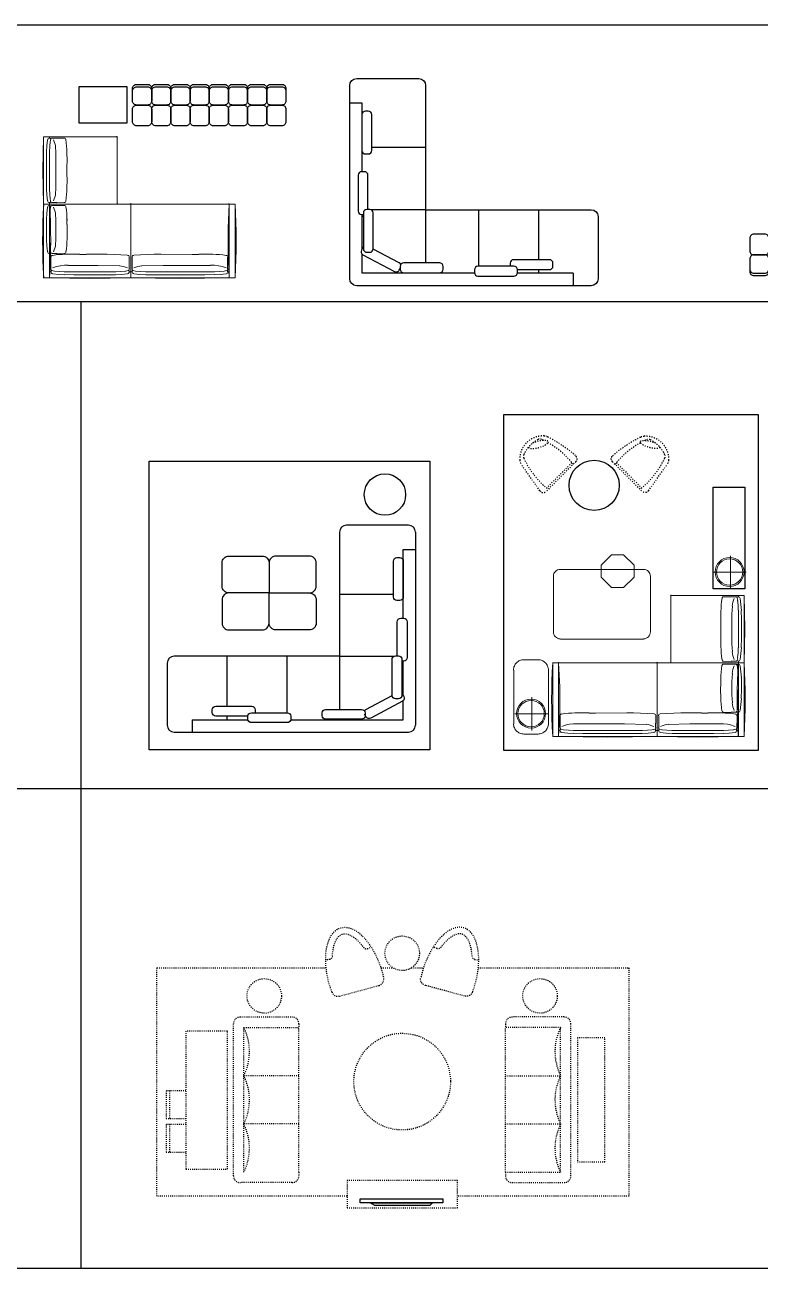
# Model space of a CAD drawing. Extents: x 185064 to 343242, y -369192 to -264966.
# Drawn here: x 289442 to 300099, y -295675 to -277663 of the extents above; entities that cross this region are included whole.
import ezdxf

# ---------------------------------------------------------------- set-up
doc = ezdxf.new("R2010")
doc.units = 0
doc.linetypes.add('ACAD_ISO03W100', pattern=[30, 12, -18])
doc.layers.add('0-墙体', color=255, linetype='Continuous', lineweight=30)
for name, color, linetype in [('A——墙体', 7, 'Continuous'), ('J--家具', 255, 'Continuous'), ('打印框', 4, 'Continuous')]:
    doc.layers.add(name, color=color, linetype=linetype)

# ---------------------------------------------------------------- blocks, each defined once
blk = doc.blocks.new('WERAWERAW')
at = {"color": 3}
for points in [[(-289668, 60013), (-289668, 59833, -0.414214), (-289728, 59773), (-289886, 59773, -0.414214), (-289946, 59833), (-289946, 60013, -0.414214), (-289886, 60073), (-289728, 60073, -0.414214)], [(-289390, 60013), (-289390, 59833, -0.414214), (-289450, 59773), (-289608, 59773, -0.414214), (-289668, 59833), (-289668, 60013, -0.414214), (-289608, 60073), (-289450, 60073, -0.414214)], [(-289112, 60013), (-289112, 59833, -0.414214), (-289172, 59773), (-289330, 59773, -0.414214), (-289390, 59833), (-289390, 60013, -0.414214), (-289330, 60073), (-289172, 60073, -0.414214)], [(-288834, 60013), (-288834, 59833, -0.414214), (-288894, 59773), (-289052, 59773, -0.414214), (-289112, 59833), (-289112, 60013, -0.414214), (-289052, 60073), (-288894, 60073, -0.414214)], [(-288556, 60013), (-288556, 59833, -0.414214), (-288616, 59773), (-288774, 59773, -0.414214), (-288834, 59833), (-288834, 60013, -0.414214), (-288774, 60073), (-288616, 60073, -0.414214)], [(-288278, 60013), (-288278, 59833, -0.414214), (-288338, 59773), (-288496, 59773, -0.414214), (-288556, 59833), (-288556, 60013, -0.414214), (-288496, 60073), (-288338, 60073, -0.414214)], [(-288000, 60013), (-288000, 59833, -0.414214), (-288060, 59773), (-288218, 59773, -0.414214), (-288278, 59833), (-288278, 60013, -0.414214), (-288218, 60073), (-288060, 60073, -0.414214)], [(-287722, 60013), (-287722, 59833, -0.414214), (-287782, 59773), (-287940, 59773, -0.414214), (-288000, 59833), (-288000, 60013, -0.414214), (-287940, 60073), (-287782, 60073, -0.414214)], [(-289668, 59713), (-289668, 59533, -0.414214), (-289728, 59473), (-289886, 59473, -0.414214), (-289946, 59533), (-289946, 59713, -0.414214), (-289886, 59773), (-289728, 59773, -0.414214)], [(-289390, 59713), (-289390, 59533, -0.414214), (-289450, 59473), (-289608, 59473, -0.414214), (-289668, 59533), (-289668, 59713, -0.414214), (-289608, 59773), (-289450, 59773, -0.414214)], [(-289112, 59713), (-289112, 59533, -0.414214), (-289172, 59473), (-289330, 59473, -0.414214), (-289390, 59533), (-289390, 59713, -0.414214), (-289330, 59773), (-289172, 59773, -0.414214)], [(-288834, 59713), (-288834, 59533, -0.414214), (-288894, 59473), (-289052, 59473, -0.414214), (-289112, 59533), (-289112, 59713, -0.414214), (-289052, 59773), (-288894, 59773, -0.414214)], [(-288556, 59713), (-288556, 59533, -0.414214), (-288616, 59473), (-288774, 59473, -0.414214), (-288834, 59533), (-288834, 59713, -0.414214), (-288774, 59773), (-288616, 59773, -0.414214)], [(-288278, 59713), (-288278, 59533, -0.414214), (-288338, 59473), (-288496, 59473, -0.414214), (-288556, 59533), (-288556, 59713, -0.414214), (-288496, 59773), (-288338, 59773, -0.414214)], [(-288000, 59713), (-288000, 59533, -0.414214), (-288060, 59473), (-288218, 59473, -0.414214), (-288278, 59533), (-288278, 59713, -0.414214), (-288218, 59773), (-288060, 59773, -0.414214)], [(-287722, 59713), (-287722, 59533, -0.414214), (-287782, 59473), (-287940, 59473, -0.414214), (-288000, 59533), (-288000, 59713, -0.414214), (-287940, 59773), (-287782, 59773, -0.414214)]]:
    blk.add_lwpolyline(points, format="xyb", close=True, dxfattribs=at)
for points in [[(-289946, 59972), (-289946, 59977, -0.414214), (-289886, 60037), (-289728, 60037, -0.414214), (-289668, 59977), (-289668, 59972)], [(-289668, 59972), (-289668, 59977, -0.414214), (-289608, 60037), (-289450, 60037, -0.414214), (-289390, 59977), (-289390, 59972)], [(-289390, 59972), (-289390, 59977, -0.414214), (-289330, 60037), (-289172, 60037, -0.414214), (-289112, 59977), (-289112, 59972)], [(-289112, 59972), (-289112, 59977, -0.414214), (-289052, 60037), (-288894, 60037, -0.414214), (-288834, 59977), (-288834, 59972)], [(-288834, 59972), (-288834, 59977, -0.414214), (-288774, 60037), (-288616, 60037, -0.414214), (-288556, 59977), (-288556, 59972)], [(-288556, 59972), (-288556, 59977, -0.414214), (-288496, 60037), (-288338, 60037, -0.414214), (-288278, 59977), (-288278, 59972)], [(-288278, 59972), (-288278, 59977, -0.414214), (-288218, 60037), (-288060, 60037, -0.414214), (-288000, 59977), (-288000, 59972)], [(-288000, 59972), (-288000, 59977, -0.414214), (-287940, 60037), (-287782, 60037, -0.414214), (-287722, 59977), (-287722, 59972)]]:
    blk.add_lwpolyline(points, format="xyb", dxfattribs=at)
blk = doc.blocks.new('WAEAWE')
at = {"color": 3, "lineweight": 0}
for points in [[(246763, -297770), (246759, -297770), (246755, -297773), (246753, -297776), (246752, -297781)], [(246755, -297782), (246755, -298259), (246755, -298739)], [(247737, -297795), (247737, -297773), (246765, -297773)], [(247501, -297813), (247495, -297862), (247490, -297910), (247487, -297959), (247485, -298008)], [(247522, -297792), (247513, -297794), (247506, -297799), (247500, -297806), (247497, -297815)], [(247522, -297792), (247633, -297792)], [(247630, -297791), (247695, -297792)], [(247678, -297817), (247667, -297844), (247658, -297871), (247651, -297900), (247647, -297929)], [(247715, -297797), (247707, -297793), (247698, -297792)], [(247735, -297795), (247723, -297795), (247712, -297798)], [(247735, -297795), (247723, -297795), (247712, -297798)], [(247721, -297807), (247719, -297802), (247715, -297797)], [(247718, -297807), (247728, -297845)], [(247734, -297987), (247731, -297915), (247725, -297843)], [(247762, -297816), (247760, -297807), (247754, -297799), (247746, -297794), (247736, -297792)], [(247762, -297816), (247760, -297807), (247754, -297799), (247746, -297794), (247736, -297792)], [(247822, -298259), (247822, -297773), (247737, -297773), (247737, -297795)], [(247780, -297991), (247774, -297904), (247763, -297817)], [(247780, -297991), (247774, -297904), (247763, -297817)], [(247483, -298009), (247481, -298111), (247484, -298213)], [(247642, -298477), (247642, -298259), (247642, -298044)], [(247650, -297929), (247645, -297986), (247643, -298043)], [(247737, -297987), (247737, -298259), (247737, -298534)], [(247781, -298259), (247781, -298124), (247778, -297990)], [(247781, -298259), (247781, -298124), (247778, -297990)], [(247485, -298306), (247485, -298259), (247485, -298215)], [(247737, -298726), (247737, -298748), (247822, -298748), (247822, -298259)], [(247778, -298528), (247781, -298394), (247781, -298259)], [(247778, -298528), (247781, -298394), (247781, -298259)], [(247484, -298305), (247481, -298407), (247483, -298509)], [(247485, -298510), (247487, -298559), (247490, -298608), (247495, -298656), (247501, -298705)], [(247643, -298475), (247645, -298532), (247650, -298589)], [(247647, -298590), (247651, -298618), (247658, -298647), (247667, -298674), (247678, -298701)], [(247725, -298675), (247731, -298603), (247734, -298531)], [(247763, -298701), (247774, -298614), (247780, -298527)], [(247763, -298701), (247774, -298614), (247780, -298527)], [(245046, -298747), (245039, -298880), (245035, -299014), (245032, -299147), (245031, -299281), (245032, -299414), (245035, -299548), (245039, -299681), (245046, -299815)], [(245047, -299816), (245132, -299816), (245148, -299459), (245148, -299102), (245132, -298748)], [(245047, -298748), (245132, -298748)], [(245140, -298745), (245136, -298746), (245132, -298749), (245130, -298752), (245129, -298756)], [(245154, -299731), (245132, -299731), (245132, -298758)], [(245141, -298748), (245621, -298748), (246550, -298748)], [(246559, -298758), (246559, -299731), (246537, -299731)], [(246559, -298756), (246558, -298752), (246556, -298749), (246553, -298746), (246548, -298745)], [(246570, -298745), (246566, -298746), (246563, -298749), (246560, -298752), (246559, -298756)], [(246559, -298758), (246559, -299731), (246585, -299731)], [(247728, -298748), (247251, -298748), (246572, -298748)], [(246752, -298737), (246753, -298742), (246755, -298745), (246759, -298748), (246763, -298748)], [(246765, -298748), (247737, -298748), (247737, -298726)], [(247498, -298789), (247491, -298837), (247487, -298886), (247483, -298935), (247482, -298984)], [(247497, -298703), (247500, -298712), (247506, -298719), (247513, -298724), (247522, -298726)], [(247522, -298768), (247513, -298770), (247506, -298775), (247500, -298782), (247497, -298790)], [(247633, -298730), (247522, -298726)], [(247522, -298767), (247632, -298767)], [(247695, -298726), (247630, -298727)], [(247630, -298767), (247695, -298767)], [(247678, -298793), (247667, -298820), (247658, -298847), (247651, -298876), (247647, -298904)], [(247712, -298773), (247704, -298768), (247695, -298768)], [(247698, -298726), (247707, -298725), (247715, -298721)], [(247712, -298720), (247723, -298723), (247735, -298723)], [(247712, -298720), (247723, -298723), (247735, -298723)], [(247735, -298771), (247723, -298771), (247712, -298774)], [(247735, -298771), (247723, -298771), (247712, -298774)], [(247718, -298783), (247716, -298778), (247712, -298773)], [(247715, -298721), (247719, -298716), (247721, -298711)], [(247715, -299731), (247737, -299731), (247737, -298758)], [(247728, -298676), (247718, -298714)], [(247735, -298747), (247728, -298880), (247722, -299014), (247719, -299147), (247718, -299281), (247719, -299414), (247722, -299547), (247728, -299681), (247735, -299814)], [(247718, -298783), (247725, -298821)], [(247737, -298756), (247736, -298752), (247734, -298749), (247730, -298746), (247726, -298745)], [(247736, -298726), (247746, -298724), (247754, -298719), (247760, -298711), (247762, -298702)], [(247736, -298726), (247746, -298724), (247754, -298719), (247760, -298711), (247762, -298702)], [(247762, -298792), (247760, -298782), (247754, -298775), (247746, -298769), (247736, -298767)], [(247762, -298792), (247760, -298782), (247754, -298775), (247746, -298769), (247736, -298767)], [(247822, -298748), (247737, -298748)], [(247780, -298966), (247774, -298880), (247763, -298793)], [(247780, -298966), (247774, -298880), (247763, -298793)], [(247820, -299815), (247827, -299681), (247831, -299548), (247834, -299414), (247835, -299281), (247834, -299147), (247831, -299014), (247827, -298880), (247820, -298747)], [(247482, -298986), (247485, -298969), (247483, -298953)], [(247485, -299045), (247485, -299001), (247485, -298954)], [(247650, -298905), (247645, -298962), (247643, -299019)], [(247734, -298962), (247731, -298890), (247725, -298819)], [(247737, -298998), (247736, -298961)], [(247781, -298997), (247781, -298981), (247778, -298965)], [(247781, -298997), (247781, -298981), (247778, -298965)], [(247481, -299044), (247478, -299146), (247480, -299248)], [(247642, -299216), (247642, -299001), (247642, -299020)], [(247734, -299273), (247737, -299001)], [(247778, -299267), (247781, -299133), (247781, -298998)], [(247778, -299267), (247781, -299133), (247781, -298998)], [(247482, -299249), (247483, -299298), (247487, -299347), (247491, -299395), (247498, -299444)], [(247643, -299214), (247645, -299271), (247650, -299328)], [(247647, -299328), (247651, -299357), (247658, -299386), (247667, -299413), (247678, -299440)], [(247725, -299414), (247731, -299342), (247734, -299270)], [(247763, -299439), (247774, -299353), (247780, -299266)], [(247763, -299439), (247774, -299353), (247780, -299266)], [(245174, -299491), (245165, -299494), (245158, -299499), (245153, -299506), (245151, -299515)], [(245154, -299626), (245154, -299516)], [(245370, -299475), (245321, -299477), (245273, -299480), (245224, -299485), (245175, -299491)], [(245572, -299474), (245470, -299472), (245368, -299474)], [(246124, -299475), (245666, -299478), (245621, -299478), (245574, -299478)], [(246515, -299488), (246416, -299482), (246317, -299477), (246218, -299474), (246119, -299472)], [(246540, -299515), (246538, -299506), (246533, -299499), (246526, -299494), (246517, -299491)], [(246540, -299516), (246540, -299626)], [(246601, -299491), (246593, -299494), (246586, -299499), (246581, -299506), (246578, -299515)], [(246581, -299626), (246581, -299516)], [(246999, -299472), (246900, -299474), (246801, -299477), (246702, -299482), (246603, -299488)], [(247202, -299474), (247099, -299472), (246997, -299474)], [(247204, -299478), (247251, -299478), (247295, -299478)], [(247498, -299474), (247396, -299472), (247294, -299474)], [(247497, -299442), (247500, -299451), (247506, -299458), (247513, -299463), (247522, -299465)], [(247694, -299491), (247645, -299485), (247596, -299480), (247548, -299477), (247499, -299475)], [(247633, -299468), (247522, -299468)], [(247695, -299465), (247630, -299466)], [(247715, -299515), (247713, -299506), (247708, -299499), (247701, -299494), (247692, -299491)], [(247695, -299465), (247704, -299464), (247712, -299460)], [(247712, -299460), (247716, -299455), (247718, -299450)], [(247712, -299459), (247723, -299462), (247735, -299462)], [(247712, -299459), (247723, -299462), (247735, -299462)], [(247725, -299415), (247718, -299453)], [(247718, -299516), (247718, -299626)], [(247736, -299465), (247746, -299463), (247754, -299458), (247760, -299450), (247762, -299441)], [(247736, -299465), (247746, -299463), (247754, -299458), (247760, -299450), (247762, -299441)], [(245151, -299688), (245152, -299697), (245157, -299705)], [(245154, -299689), (245154, -299624)], [(245157, -299706), (245155, -299717), (245154, -299728)], [(245157, -299706), (245155, -299717), (245154, -299728)], [(245157, -299705), (245161, -299709), (245167, -299711)], [(245167, -299712), (245205, -299718)], [(245288, -299641), (245259, -299645), (245231, -299651), (245203, -299660), (245176, -299671)], [(245402, -299633), (245345, -299635), (245289, -299640)], [(246401, -299642), (246089, -299636), (245621, -299636), (245404, -299636)], [(246512, -299671), (246485, -299660), (246457, -299651), (246429, -299645), (246400, -299641)], [(246490, -299718), (246525, -299712)], [(246525, -299711), (246530, -299709), (246535, -299705)], [(246537, -299728), (246537, -299717), (246534, -299706)], [(246537, -299728), (246537, -299717), (246534, -299706)], [(246535, -299705), (246539, -299697), (246540, -299688)], [(246537, -299624), (246537, -299689)], [(246578, -299688), (246579, -299697), (246584, -299705)], [(246581, -299689), (246581, -299624)], [(246585, -299706), (246582, -299717), (246581, -299728)], [(246585, -299706), (246582, -299717), (246581, -299728)], [(246584, -299705), (246589, -299709), (246594, -299711)], [(246632, -299718), (246597, -299712)], [(246718, -299641), (246690, -299645), (246661, -299651), (246634, -299660), (246607, -299671)], [(246720, -299642), (247033, -299636), (247251, -299636), (247466, -299636)], [(247577, -299640), (247520, -299635), (247463, -299633)], [(247690, -299671), (247663, -299660), (247635, -299651), (247607, -299645), (247578, -299641)], [(247702, -299712), (247665, -299718)], [(247699, -299711), (247705, -299709), (247709, -299705)], [(247709, -299705), (247714, -299697), (247715, -299688)], [(247712, -299728), (247711, -299717), (247709, -299706)], [(247712, -299728), (247711, -299717), (247709, -299706)], [(247715, -299624), (247715, -299689)], [(245621, -299816), (245132, -299816), (245132, -299731), (245154, -299731)], [(245151, -299729), (245153, -299739), (245158, -299747), (245166, -299753), (245175, -299756)], [(245151, -299729), (245153, -299739), (245158, -299747), (245166, -299753), (245175, -299756)], [(245177, -299756), (245263, -299767), (245350, -299773)], [(245177, -299756), (245263, -299767), (245350, -299773)], [(245202, -299718), (245274, -299725), (245346, -299727)], [(245347, -299727), (245621, -299731), (246345, -299727)], [(245349, -299768), (245484, -299771), (245618, -299772)], [(245349, -299768), (245484, -299771), (245618, -299772)], [(246537, -299731), (246559, -299731), (246559, -299816), (245621, -299816)], [(245621, -299775), (246341, -299772)], [(245621, -299775), (246341, -299772)], [(245647, -299816), (247475, -299816)], [(246341, -299773), (246428, -299767), (246514, -299756)], [(246341, -299773), (246428, -299767), (246514, -299756)], [(246345, -299727), (246417, -299725), (246489, -299718)], [(246513, -299756), (246522, -299753), (246530, -299747), (246535, -299739), (246537, -299729)], [(246513, -299756), (246522, -299753), (246530, -299747), (246535, -299739), (246537, -299729)], [(246585, -299731), (246559, -299731), (246559, -299816), (247251, -299816)], [(246581, -299729), (246583, -299739), (246589, -299747), (246596, -299753), (246606, -299756)], [(246581, -299729), (246583, -299739), (246589, -299747), (246596, -299753), (246606, -299756)], [(246604, -299756), (246690, -299767), (246777, -299773)], [(246604, -299756), (246690, -299767), (246777, -299773)], [(246630, -299718), (246701, -299725), (246773, -299727)], [(247522, -299727), (247251, -299731), (246774, -299727)], [(246780, -299772), (247251, -299775)], [(246780, -299772), (247251, -299775)], [(247248, -299772), (247382, -299771), (247517, -299768)], [(247248, -299772), (247382, -299771), (247517, -299768)], [(247251, -299816), (247737, -299816), (247737, -299731), (247715, -299731)], [(247516, -299773), (247603, -299767), (247689, -299756)], [(247516, -299773), (247603, -299767), (247689, -299756)], [(247520, -299727), (247592, -299725), (247663, -299718)], [(247691, -299756), (247700, -299753), (247708, -299747), (247713, -299739), (247715, -299729)], [(247691, -299756), (247700, -299753), (247708, -299747), (247713, -299739), (247715, -299729)], [(247737, -299816), (247822, -299816)]]:
    blk.add_lwpolyline(points, dxfattribs=at)
for points in [[(247822, -297773), (247822, -298748), (247832, -298259)], [(245047, -299816), (245132, -299816), (245132, -298748), (245047, -298748)], [(247822, -299816), (247737, -299816), (247737, -298748), (247822, -298748)], [(246559, -299816), (245132, -299816), (245846, -299825)], [(247737, -299816), (246559, -299816), (247150, -299825)]]:
    blk.add_lwpolyline(points, close=True, dxfattribs=at)
blk = doc.blocks.new('WERAWE')
at = {"layer": '打印框', "color": 3}
for p, q in [((252689, -296800), (251789, -296800)), ((251689, -296900), (251689, -298700)), ((252789, -299700), (252789, -296900)), ((252609, -298149), (252609, -297155)), ((252609, -297155), (252789, -297155)), ((251689, -297800), (252470, -297800)), ((249189, -298800), (249189, -299700)), ((251689, -298700), (249289, -298700)), ((250056, -298700), (250056, -299424)), ((250922, -298700), (250922, -299519)), ((251689, -298700), (251689, -299470)), ((251689, -298700), (252478, -298700)), ((252592, -298800), (252609, -298800)), ((252609, -299264), (252609, -298770)), ((252609, -299620), (252609, -299344)), ((249551, -299620), (250361, -299620)), ((249551, -299620), (249551, -299800)), ((250056, -299567), (250056, -299620)), ((250981, -299620), (252609, -299620)), ((251789, -299612), (251789, -299620)), ((249289, -299800), (252689, -299800))]:
    blk.add_line(p, q, dxfattribs=at)
for points in [[(252612, -297321), (252612, -297842, -0.414214), (252562, -297892), (252520, -297892, -0.414214), (252470, -297842), (252470, -297321, -0.414214), (252520, -297271), (252562, -297271, -0.414214)], [(252592, -298745), (252592, -299266, -0.414214), (252542, -299316), (252499, -299316, -0.414214), (252449, -299266), (252449, -298745, -0.414214), (252499, -298695), (252542, -298695, -0.414214)], [(250410, -299519), (250931, -299519, -0.414214), (250981, -299569), (250981, -299611, -0.414214), (250931, -299661), (250410, -299661, -0.414214), (250360, -299611), (250360, -299569, -0.414214)], [(251486, -299470), (252007, -299470, -0.414214), (252057, -299520), (252057, -299562, -0.414214), (252007, -299612), (251486, -299612, -0.414214), (251436, -299562), (251436, -299520, -0.414214)]]:
    blk.add_lwpolyline(points, format="xyb", close=True, dxfattribs=at)
for points in [[(252525, -298695), (252525, -298199, -0.414214), (252575, -298149), (252618, -298149, -0.414214), (252668, -298199), (252668, -298720, -0.414214), (252618, -298770), (252592, -298770)], [(252050, -299494, -0.166132), (252072, -299470), (252449, -299269)], [(252592, -299236, -0.062371), (252599, -299246), (252619, -299284, -0.414214), (252599, -299351), (252139, -299596, -0.414214), (252071, -299575), (252051, -299538)], [(250360, -299567), (249894, -299567, -0.414214), (249844, -299517), (249844, -299474, -0.414214), (249894, -299424), (250415, -299424, -0.414214), (250465, -299474), (250465, -299517, -0.007933), (250465, -299519)]]:
    blk.add_lwpolyline(points, format="xyb", dxfattribs=at)
for centre, start, end in [((251789, -296900), 90, 180), ((252689, -296900), 0, 90), ((249289, -298800), 90, 180), ((249289, -299700), 180, 270), ((252689, -299700), 270, 0)]:
    blk.add_arc(centre, 100, start, end, dxfattribs=at)
blk = doc.blocks.new('werrrrr')
at = {"color": 3, "ltscale": 2}
for p, q in [((326330, -284911), (325430, -284911)), ((325330, -285011), (325330, -286811)), ((326430, -285011), (326430, -287811)), ((326250, -286260), (326250, -285266)), ((326250, -285266), (326430, -285266)), ((322830, -286911), (322830, -287811)), ((325330, -286811), (322930, -286811)), ((326250, -287375), (326250, -286881)), ((326250, -287731), (326250, -287455)), ((323192, -287731), (324002, -287731)), ((323192, -287731), (323192, -287911)), ((324621, -287731), (326250, -287731)), ((322930, -287911), (326330, -287911))]:
    blk.add_line(p, q, dxfattribs=at)
at = {"color": 1, "ltscale": 2}
for p, q in [((325330, -285911), (326110, -285911)), ((323696, -286811), (323696, -287535)), ((324563, -286811), (324563, -287630)), ((325330, -286811), (325330, -287581)), ((326233, -286911), (326250, -286911)), ((323696, -287678), (323696, -287731)), ((325430, -287723), (325430, -287731))]:
    blk.add_line(p, q, dxfattribs=at)
at = {"color": 1}
blk.add_line((325330, -286811), (326118, -286811), dxfattribs=at)
for points in [[(326253, -285432), (326253, -285953, -0.414214), (326203, -286003), (326160, -286003, -0.414214), (326110, -285953), (326110, -285432, -0.414214), (326160, -285382), (326203, -285382, -0.414214)], [(326233, -286856), (326233, -287377, -0.414214), (326183, -287427), (326140, -287427, -0.414214), (326090, -287377), (326090, -286856, -0.414214), (326140, -286806), (326183, -286806, -0.414214)], [(324051, -287630), (324572, -287630, -0.414214), (324622, -287680), (324622, -287722, -0.414214), (324572, -287772), (324051, -287772, -0.414214), (324001, -287722), (324001, -287680, -0.414214)], [(325126, -287581), (325648, -287581, -0.414214), (325698, -287631), (325698, -287673, -0.414214), (325648, -287723), (325126, -287723, -0.414214), (325076, -287673), (325076, -287631, -0.414214)]]:
    blk.add_lwpolyline(points, format="xyb", close=True, dxfattribs=at)
for points in [[(326166, -286806), (326166, -286310, -0.414214), (326216, -286260), (326259, -286260, -0.414214), (326309, -286310), (326309, -286831, -0.414214), (326259, -286881), (326233, -286881)], [(325690, -287605, -0.166132), (325712, -287581), (326090, -287380)], [(326233, -287347, -0.062371), (326240, -287357), (326260, -287395, -0.414214), (326240, -287462), (325780, -287707, -0.414214), (325712, -287686), (325692, -287649)], [(324001, -287678), (323535, -287678, -0.414214), (323485, -287628), (323485, -287585, -0.414214), (323535, -287535), (324056, -287535, -0.414214), (324106, -287585), (324106, -287628, -0.007933), (324106, -287630)]]:
    blk.add_lwpolyline(points, format="xyb", dxfattribs=at)
at = {"color": 3, "ltscale": 2}
for centre, start, end in [((325430, -285011), 90, 180), ((326330, -285011), 0, 90), ((322930, -286911), 90, 180), ((322930, -287811), 180, 270), ((326330, -287811), 270, 0)]:
    blk.add_arc(centre, 100, start, end, dxfattribs=at)
blk = doc.blocks.new('ertgser')
at = {"color": 1, "ltscale": 2}
for points in [[(324308, -285894), (323726, -285894, -0.414214), (323626, -285794), (323626, -285459, -0.414214), (323726, -285359), (324208, -285359, -0.414214), (324308, -285459)], [(324308, -285894), (324890, -285894, 0.414214), (324990, -285794), (324990, -285459, 0.414214), (324890, -285359), (324408, -285359, 0.414214), (324308, -285459)], [(324308, -285894), (323726, -285894, 0.414214), (323626, -285994), (323626, -286329, 0.414214), (323726, -286429), (324208, -286429, 0.414214), (324308, -286329)], [(324308, -285894), (324890, -285894, -0.414214), (324990, -285994), (324990, -286329, -0.414214), (324890, -286429), (324408, -286429, -0.414214), (324308, -286329)]]:
    blk.add_lwpolyline(points, format="xyb", close=True, dxfattribs=at)
blk.add_circle((325987, -284469), 300, dxfattribs=at)
at = {"layer": '打印框', "color": 8}
blk.add_lwpolyline([(322568, -283983), (326637, -283983), (326637, -288168), (322568, -288168)], close=True, dxfattribs=at)
at = {"layer": '打印框'}
blk.add_blockref('werrrrr', (0, 0), dxfattribs=at)
blk = doc.blocks.new('w3231234')
at = {"color": 3, "lineweight": 0}
for points in [[(296764, -285926), (296760, -285927), (296757, -285929), (296754, -285933), (296753, -285937)], [(296757, -285939), (296757, -286416), (296757, -286896)], [(297739, -285951), (297739, -285929), (296766, -285929)], [(297502, -285970), (297496, -286018), (297491, -286067), (297488, -286116), (297486, -286164)], [(297523, -285948), (297515, -285951), (297507, -285955), (297502, -285963), (297499, -285971)], [(297524, -285948), (297634, -285948)], [(297632, -285948), (297697, -285948)], [(297679, -285973), (297668, -286000), (297659, -286028), (297653, -286056), (297649, -286085)], [(297717, -285954), (297709, -285949), (297699, -285948)], [(297736, -285951), (297725, -285952), (297714, -285954)], [(297736, -285951), (297725, -285952), (297714, -285954)], [(297722, -285964), (297720, -285959), (297717, -285954)], [(297720, -285964), (297729, -286002)], [(297735, -286143), (297733, -286071), (297726, -286000)], [(297764, -285973), (297761, -285963), (297755, -285955), (297747, -285950), (297737, -285948)], [(297764, -285973), (297761, -285963), (297755, -285955), (297747, -285950), (297737, -285948)], [(297824, -286416), (297824, -285929), (297739, -285929), (297739, -285951)], [(297782, -286147), (297775, -286060), (297764, -285974)], [(297782, -286147), (297775, -286060), (297764, -285974)], [(297485, -286165), (297483, -286267), (297485, -286370)], [(297651, -286086), (297646, -286143), (297644, -286200)], [(297644, -286633), (297644, -286416), (297644, -286201)], [(297739, -286144), (297739, -286416), (297739, -286690)], [(297783, -286415), (297782, -286281), (297780, -286147)], [(297783, -286415), (297782, -286281), (297780, -286147)], [(297486, -286463), (297486, -286416), (297486, -286371)], [(297485, -286462), (297483, -286564), (297485, -286666)], [(297739, -286883), (297739, -286905), (297824, -286905), (297824, -286416)], [(297780, -286685), (297782, -286550), (297783, -286416)], [(297780, -286685), (297782, -286550), (297783, -286416)], [(297486, -286667), (297488, -286716), (297491, -286764), (297496, -286813), (297502, -286862)], [(297644, -286631), (297646, -286688), (297651, -286745)], [(297649, -286746), (297653, -286775), (297659, -286803), (297668, -286831), (297679, -286858)], [(297726, -286831), (297733, -286760), (297735, -286688)], [(297764, -286857), (297775, -286771), (297782, -286684)], [(297764, -286857), (297775, -286771), (297782, -286684)], [(295047, -286903), (295041, -287037), (295036, -287170), (295033, -287304), (295032, -287437), (295033, -287571), (295036, -287704), (295041, -287838), (295047, -287971)], [(295048, -287972), (295133, -287972), (295149, -287616), (295149, -287259), (295133, -286905)], [(295048, -286905), (295133, -286905)], [(295141, -286902), (295137, -286903), (295134, -286905), (295131, -286909), (295130, -286913)], [(295156, -287887), (295133, -287887), (295133, -286915)], [(295143, -286905), (295623, -286905), (296551, -286905)], [(296561, -286915), (296561, -287887), (296539, -287887)], [(296561, -286913), (296560, -286909), (296558, -286905), (296554, -286903), (296550, -286902)], [(296572, -286902), (296568, -286903), (296564, -286905), (296562, -286909), (296561, -286913)], [(296561, -286915), (296561, -287887), (296586, -287887)], [(297729, -286905), (297252, -286905), (296573, -286905)], [(296753, -286894), (296754, -286898), (296757, -286902), (296760, -286904), (296764, -286905)], [(296766, -286905), (297739, -286905), (297739, -286883)], [(297499, -286860), (297502, -286869), (297507, -286876), (297515, -286881), (297523, -286883)], [(297523, -286924), (297515, -286926), (297507, -286931), (297502, -286938), (297499, -286947)], [(297634, -286886), (297524, -286883)], [(297524, -286924), (297633, -286924)], [(297696, -286883), (297632, -286883)], [(297632, -286924), (297697, -286924)], [(297713, -286930), (297705, -286925), (297696, -286924)], [(297699, -286883), (297709, -286882), (297717, -286877)], [(297714, -286877), (297725, -286879), (297736, -286880)], [(297714, -286877), (297725, -286879), (297736, -286880)], [(297736, -286927), (297725, -286928), (297714, -286930)], [(297736, -286927), (297725, -286928), (297714, -286930)], [(297717, -286877), (297720, -286873), (297722, -286867)], [(297717, -287887), (297739, -287887), (297739, -286915)], [(297729, -286832), (297720, -286870)], [(297736, -286904), (297729, -287037), (297724, -287170), (297721, -287304), (297720, -287437), (297721, -287571), (297724, -287704), (297729, -287837), (297736, -287971)], [(297739, -286913), (297738, -286909), (297735, -286905), (297732, -286903), (297728, -286902)], [(297737, -286883), (297747, -286881), (297755, -286876), (297761, -286868), (297764, -286858)], [(297737, -286883), (297747, -286881), (297755, -286876), (297761, -286868), (297764, -286858)], [(297764, -286949), (297761, -286939), (297755, -286931), (297747, -286926), (297737, -286924)], [(297764, -286949), (297761, -286939), (297755, -286931), (297747, -286926), (297737, -286924)], [(297824, -286905), (297739, -286905)], [(297822, -287971), (297828, -287838), (297833, -287704), (297836, -287571), (297837, -287437), (297836, -287304), (297833, -287170), (297828, -287037), (297822, -286903)], [(297499, -286945), (297493, -286994), (297488, -287043), (297485, -287091), (297483, -287140)], [(297483, -287142), (297486, -287126), (297484, -287109)], [(297651, -287062), (297646, -287119), (297644, -287176)], [(297679, -286949), (297668, -286976), (297659, -287004), (297653, -287032), (297649, -287061)], [(297719, -286940), (297717, -286934), (297713, -286930)], [(297720, -286940), (297726, -286978)], [(297735, -287119), (297733, -287047), (297726, -286975)], [(297782, -287123), (297775, -287036), (297764, -286950)], [(297782, -287123), (297775, -287036), (297764, -286950)], [(297482, -287200), (297480, -287303), (297482, -287405)], [(297486, -287202), (297486, -287158), (297486, -287110)], [(297644, -287372), (297644, -287158), (297644, -287177)], [(297736, -287429), (297739, -287158)], [(297739, -287154), (297738, -287118)], [(297783, -287154), (297782, -287138), (297780, -287122)], [(297783, -287154), (297782, -287138), (297780, -287122)], [(297780, -287423), (297782, -287289), (297783, -287155)], [(297780, -287423), (297782, -287289), (297783, -287155)], [(297483, -287406), (297485, -287455), (297488, -287503), (297493, -287552), (297499, -287600)], [(297644, -287370), (297646, -287427), (297651, -287484)], [(297726, -287570), (297733, -287499), (297735, -287427)], [(297764, -287596), (297775, -287510), (297782, -287423)], [(297764, -287596), (297775, -287510), (297782, -287423)], [(295175, -287647), (295167, -287650), (295160, -287656), (295155, -287663), (295152, -287672)], [(295372, -287632), (295323, -287633), (295274, -287637), (295225, -287641), (295177, -287648)], [(295574, -287631), (295472, -287628), (295369, -287630)], [(296125, -287631), (295667, -287635), (295623, -287635), (295576, -287635)], [(296517, -287645), (296418, -287638), (296318, -287633), (296219, -287630), (296120, -287628)], [(296542, -287672), (296540, -287663), (296535, -287656), (296528, -287650), (296519, -287647)], [(296603, -287647), (296594, -287650), (296587, -287656), (296582, -287663), (296580, -287672)], [(297001, -287628), (296902, -287630), (296803, -287633), (296703, -287638), (296604, -287645)], [(297203, -287631), (297101, -287628), (296999, -287630)], [(297205, -287635), (297252, -287635), (297297, -287635)], [(297499, -287630), (297397, -287628), (297295, -287631)], [(297499, -287599), (297502, -287608), (297507, -287615), (297515, -287620), (297523, -287622)], [(297695, -287648), (297647, -287641), (297598, -287637), (297549, -287633), (297500, -287632)], [(297634, -287625), (297524, -287625)], [(297696, -287622), (297632, -287622)], [(297649, -287485), (297653, -287514), (297659, -287542), (297668, -287570), (297679, -287597)], [(297716, -287672), (297714, -287663), (297709, -287656), (297702, -287650), (297694, -287647)], [(297696, -287622), (297705, -287621), (297713, -287616)], [(297713, -287616), (297717, -287612), (297719, -287606)], [(297714, -287616), (297725, -287618), (297736, -287619)], [(297714, -287616), (297725, -287618), (297736, -287619)], [(297726, -287571), (297720, -287609)], [(297737, -287622), (297747, -287620), (297755, -287615), (297761, -287607), (297764, -287597)], [(297737, -287622), (297747, -287620), (297755, -287615), (297761, -287607), (297764, -287597)], [(295156, -287845), (295155, -287780)], [(295156, -287783), (295156, -287672)], [(295289, -287797), (295260, -287801), (295232, -287808), (295205, -287817), (295178, -287828)], [(295404, -287789), (295347, -287792), (295290, -287797)], [(296403, -287799), (296090, -287792), (295623, -287792), (295405, -287792)], [(296513, -287828), (296486, -287817), (296459, -287808), (296431, -287801), (296402, -287797)], [(296539, -287780), (296539, -287845)], [(296542, -287672), (296542, -287783)], [(296583, -287783), (296583, -287672)], [(296583, -287845), (296583, -287780)], [(296720, -287797), (296691, -287801), (296663, -287808), (296635, -287817), (296608, -287828)], [(296722, -287799), (297034, -287792), (297252, -287792), (297467, -287792)], [(297579, -287797), (297522, -287792), (297465, -287789)], [(297691, -287828), (297664, -287817), (297637, -287808), (297608, -287801), (297580, -287797)], [(297717, -287780), (297717, -287845)], [(297720, -287672), (297720, -287783)], [(295623, -287972), (295133, -287972), (295133, -287887), (295156, -287887)], [(295152, -287886), (295154, -287896), (295160, -287904), (295167, -287910), (295177, -287912)], [(295152, -287886), (295154, -287896), (295160, -287904), (295167, -287910), (295177, -287912)], [(295153, -287845), (295153, -287854), (295158, -287862)], [(295159, -287862), (295156, -287873), (295156, -287885)], [(295159, -287862), (295156, -287873), (295156, -287885)], [(295158, -287862), (295163, -287866), (295168, -287868)], [(295168, -287868), (295206, -287875)], [(295178, -287913), (295265, -287924), (295351, -287930)], [(295178, -287913), (295265, -287924), (295351, -287930)], [(295204, -287875), (295276, -287881), (295347, -287884)], [(295348, -287884), (295623, -287887), (296346, -287884)], [(295351, -287925), (295485, -287928), (295620, -287928)], [(295351, -287925), (295485, -287928), (295620, -287928)], [(296539, -287887), (296561, -287887), (296561, -287972), (295623, -287972)], [(295623, -287931), (296343, -287928)], [(295623, -287931), (296343, -287928)], [(295648, -287972), (297477, -287972)], [(296343, -287930), (296430, -287924), (296516, -287913)], [(296343, -287930), (296430, -287924), (296516, -287913)], [(296347, -287884), (296419, -287881), (296490, -287875)], [(296491, -287875), (296526, -287868)], [(296514, -287912), (296524, -287910), (296532, -287904), (296537, -287896), (296539, -287886)], [(296514, -287912), (296524, -287910), (296532, -287904), (296537, -287896), (296539, -287886)], [(296526, -287868), (296531, -287866), (296536, -287862)], [(296536, -287862), (296541, -287854), (296542, -287845)], [(296539, -287885), (296538, -287873), (296536, -287862)], [(296539, -287885), (296538, -287873), (296536, -287862)], [(296586, -287887), (296561, -287887), (296561, -287972), (297252, -287972)], [(296580, -287845), (296581, -287854), (296586, -287862)], [(296586, -287862), (296584, -287873), (296583, -287885)], [(296586, -287862), (296584, -287873), (296583, -287885)], [(296583, -287886), (296585, -287896), (296590, -287904), (296598, -287910), (296607, -287912)], [(296583, -287886), (296585, -287896), (296590, -287904), (296598, -287910), (296607, -287912)], [(296586, -287862), (296590, -287866), (296596, -287868)], [(296633, -287875), (296599, -287868)], [(296606, -287913), (296692, -287924), (296779, -287930)], [(296606, -287913), (296692, -287924), (296779, -287930)], [(296631, -287875), (296703, -287881), (296775, -287884)], [(297524, -287884), (297252, -287887), (296776, -287884)], [(296782, -287928), (297252, -287931)], [(296782, -287928), (297252, -287931)], [(297249, -287928), (297384, -287928), (297518, -287925)], [(297249, -287928), (297384, -287928), (297518, -287925)], [(297252, -287972), (297739, -287972), (297739, -287887), (297717, -287887)], [(297518, -287930), (297604, -287924), (297691, -287913)], [(297518, -287930), (297604, -287924), (297691, -287913)], [(297522, -287884), (297593, -287881), (297665, -287875)], [(297704, -287868), (297666, -287875)], [(297692, -287912), (297702, -287910), (297709, -287904), (297715, -287896), (297717, -287886)], [(297692, -287912), (297702, -287910), (297709, -287904), (297715, -287896), (297717, -287886)], [(297701, -287868), (297706, -287866), (297711, -287862)], [(297713, -287885), (297713, -287873), (297710, -287862)], [(297713, -287885), (297713, -287873), (297710, -287862)], [(297711, -287862), (297716, -287854), (297716, -287845)], [(297739, -287972), (297824, -287972)]]:
    blk.add_lwpolyline(points, dxfattribs=at)
for points in [[(297824, -285929), (297824, -286905), (297833, -286416)], [(295048, -287972), (295133, -287972), (295133, -286905), (295048, -286905)], [(297824, -287972), (297739, -287972), (297739, -286905), (297824, -286905)], [(296561, -287972), (295133, -287972), (295847, -287982)], [(297739, -287972), (296561, -287972), (297151, -287982)]]:
    blk.add_lwpolyline(points, close=True, dxfattribs=at)
blk = doc.blocks.new('AWEAWERTE')
at = {"color": 3, "linetype": 'ACAD_ISO03W100', "lineweight": -2}
for p, q in [((504611, -516601), (504965, -516247)), ((505041, -516254), (505263, -516566))]:
    blk.add_line(p, q, dxfattribs=at)
at = {"color": 1, "linetype": 'ACAD_ISO03W100', "lineweight": -2}
blk.add_line((504658, -516588), (504962, -516286), dxfattribs=at)
at = {"color": 3, "linetype": 'ACAD_ISO03W100', "lineweight": -2}
for centre, radius, start, end in [((505000, -516282), 50, 35.3955, 134.9817), ((504646, -516636), 50, 134.9817, 228.6486), ((505618, -515532), 1521, 228.6486, 244.0078), ((505005, -516633), 277, 266.8061, 2.8392), ((505182, -516624), 100, 2.8392, 35.3955), ((504995, -516809), 100, 244.0078, 266.8061)]:
    blk.add_arc(centre, radius, start, end, dxfattribs=at)
at = {"color": 1, "linetype": 'ACAD_ISO03W100', "lineweight": -2}
for centre, radius, start, end in [((504236, -517122), 1107, 25.6161, 50.3487), ((505429, -515964), 992, 217.6047, 240.8473), ((504889, -516530), 379, 297.4446, 335.7471), ((505189, -516665), 50, 335.7471, 25.6161), ((505429, -515964), 992, 244.234, 245.6811), ((505041, -516822), 50, 245.6811, 297.4446)]:
    blk.add_arc(centre, radius, start, end, dxfattribs=at)
blk.add_ellipse((505061, -516808), major_axis=(-117, -33), ratio=0.310318, start_param=3.140727, end_param=8.403288, dxfattribs=at)
blk = doc.blocks.new('awerare')
h = blk.add_hatch(color=1)
h.dxf.hatch_style = 2
h.paths.add_polyline_path([(297832, -285591), (297830, -285597), (297824, -285599), (297818, -285597), (297816, -285591), (297818, -285586), (297824, -285583), (297830, -285586)])
h = blk.add_hatch(color=1)
h.dxf.hatch_style = 2
h.paths.add_polyline_path([(294955, -287644), (294953, -287650), (294947, -287652), (294942, -287650), (294939, -287644), (294942, -287638), (294947, -287636), (294953, -287638)])
at = {"color": 1, "lineweight": 0}
blk.add_lwpolyline([(296226, -285493), (296074, -285342), (295901, -285342), (295752, -285493), (295752, -285667), (295901, -285816), (296074, -285816), (296226, -285667)], close=True, dxfattribs=at)
for points in [[(297622, -285355), (297622, -285831)], [(297852, -285591), (297376, -285591)], [(294630, -286861), (294614, -286862), (294600, -286864), (294585, -286868), (294571, -286873), (294558, -286879), (294546, -286886), (294534, -286895), (294524, -286905), (294514, -286915), (294505, -286927), (294498, -286939), (294492, -286952), (294486, -286966), (294483, -286981), (294481, -286995), (294480, -287011)], [(294631, -286861), (294837, -286861)], [(294985, -287011), (294984, -286995), (294982, -286981), (294978, -286966), (294973, -286952), (294967, -286939), (294959, -286927), (294951, -286915), (294941, -286905), (294930, -286895), (294919, -286886), (294906, -286879), (294893, -286873), (294880, -286868), (294865, -286864), (294850, -286862), (294835, -286861)], [(294483, -287789), (294483, -287012)], [(294988, -287012), (294988, -287789)], [(294745, -287404), (294745, -287884)], [(294976, -287644), (294499, -287644)], [(294480, -287788), (294481, -287803), (294483, -287818), (294486, -287832), (294492, -287846), (294498, -287859), (294505, -287872), (294514, -287883), (294524, -287894), (294534, -287903), (294546, -287912), (294558, -287920), (294571, -287926), (294585, -287931), (294600, -287935), (294614, -287937), (294630, -287938)], [(294835, -287938), (294850, -287937), (294865, -287935), (294880, -287931), (294893, -287926), (294906, -287920), (294919, -287912), (294930, -287903), (294941, -287894), (294951, -287883), (294959, -287872), (294967, -287859), (294973, -287846), (294978, -287832), (294982, -287818), (294984, -287803), (294985, -287788)], [(294837, -287941), (294631, -287941)]]:
    blk.add_lwpolyline(points, dxfattribs=at)
at = {"color": 3, "lineweight": 0}
for points in [[(295157, -285553), (295137, -285555), (295118, -285561), (295101, -285570), (295087, -285583), (295075, -285597), (295065, -285614), (295060, -285633), (295058, -285653)], [(295058, -286460), (295058, -285655)], [(295159, -285553), (296365, -285553)], [(296463, -285653), (296461, -285633), (296455, -285614), (296446, -285597), (296434, -285583), (296419, -285570), (296402, -285561), (296383, -285555), (296363, -285553)], [(296466, -285655), (296466, -286460)], [(295058, -286458), (295060, -286478), (295065, -286497), (295075, -286514), (295087, -286529), (295101, -286541), (295118, -286550), (295137, -286556), (295157, -286558)], [(296365, -286561), (295159, -286561)], [(296363, -286558), (296383, -286556), (296402, -286550), (296419, -286541), (296434, -286529), (296446, -286514), (296455, -286497), (296461, -286478), (296463, -286458)]]:
    blk.add_lwpolyline(points, dxfattribs=at)
at = {"color": 1, "lineweight": 0}
for centre, radius in [((297611, -285590), 210), ((297611, -285590), 191), ((294734, -287642), 210), ((294734, -287642), 191)]:
    blk.add_circle(centre, radius, dxfattribs=at)
at = {"layer": '打印框', "color": 8}
blk.add_lwpolyline([(294341, -283307), (298023, -283307), (298023, -288175), (294341, -288175)], close=True, dxfattribs=at)
at = {"layer": '打印框', "color": 1}
blk.add_lwpolyline([(297834, -285835), (297375, -285835), (297375, -284361), (297834, -284361)], close=True, dxfattribs=at)
blk.add_circle((295648, -284334), 364, dxfattribs=at)
at = {"color": 2, "lineweight": -2, "yscale": 1.210000000006402, "zscale": 1.21, "rotation": 180}
for p, xscale in [((905961, -909080), 1.210000000006402), ((-314665, -909080), -1.210000000006402)]:
    blk.add_blockref('AWEAWERTE', p, dxfattribs=dict(at, xscale=xscale))
at = {"layer": '打印框'}
blk.add_blockref('w3231234', (0, 0), dxfattribs=at)
blk = doc.blocks.new('WERWe')
at = {"layer": 'J--家具', "color": 3, "linetype": 'ACAD_ISO03W100', "lineweight": -2}
blk.add_line((327049, -162220), (326895, -161653), dxfattribs=at)
at = {"layer": 'J--家具', "color": 1, "linetype": 'ACAD_ISO03W100', "lineweight": -2}
for p, q in [((326362, -161819), (326341, -161763)), ((326517, -162365), (326530, -162424))]:
    blk.add_line(p, q, dxfattribs=at)
at = {"layer": 'J--家具', "color": 3, "linetype": 'ACAD_ISO03W100', "lineweight": -2}
for centre, start, end in [((326804, -161677), 15.1519, 102.2993), ((326957, -162245), 290.5443, 15.1519)]:
    blk.add_arc(centre, 95, start, end, dxfattribs=at)
at = {"layer": 'J--家具', "color": 1, "linetype": 'ACAD_ISO03W100', "lineweight": -2}
for centre, radius, start, end in [((326314, -161835), 50.2, 302.3009, 18.7669), ((326471, -162375), 47.5, 12.2804, 87.1765)]:
    blk.add_arc(centre, radius, start, end, dxfattribs=at)
at = {"layer": 'J--家具', "color": 3, "linetype": 'ACAD_ISO03W100', "lineweight": -2, "extrusion": (0, 0, -1)}
blk.add_ellipse((326787, -161989), major_axis=(726, 219), ratio=0.517387, start_param=1.444299, end_param=4.862697, dxfattribs=at)
at = {"layer": 'J--家具', "color": 1, "linetype": 'ACAD_ISO03W100', "lineweight": -2}
blk.add_open_spline([(326473, -162328), (326465, -162327), (326457, -162327), (326427, -162324), (326407, -162322), (326367, -162316), (326348, -162312), (326313, -162303), (326297, -162297), (326270, -162287), (326258, -162282), (326237, -162272), (326228, -162266), (326211, -162255), (326203, -162250), (326190, -162239), (326185, -162234), (326176, -162225), (326173, -162220), (326166, -162211), (326163, -162206), (326158, -162196), (326155, -162192), (326152, -162182), (326150, -162177), (326148, -162167), (326148, -162162), (326147, -162151), (326147, -162146), (326147, -162134), (326148, -162128), (326150, -162115), (326152, -162108), (326156, -162094), (326159, -162086), (326166, -162071), (326169, -162063), (326178, -162047), (326183, -162039), (326194, -162022), (326200, -162013), (326214, -161996), (326221, -161987), (326240, -161965), (326253, -161952), (326280, -161927), (326295, -161914), (326320, -161893), (326330, -161886), (326341, -161878)], degree=3, knots=[2.173703, 2.173703, 2.173703, 2.173703, 2.214619, 2.214619, 2.325785, 2.325785, 2.43695, 2.43695, 2.548116, 2.548116, 2.637557, 2.637557, 2.726998, 2.726998, 2.81644, 2.81644, 2.889588, 2.889588, 2.962736, 2.962736, 3.035884, 3.035884, 3.109032, 3.109032, 3.18218, 3.18218, 3.255328, 3.255328, 3.328476, 3.328476, 3.401624, 3.401624, 3.474772, 3.474772, 3.54792, 3.54792, 3.621068, 3.621068, 3.694216, 3.694216, 3.767364, 3.767364, 3.840512, 3.840512, 3.945709, 3.945709, 4.050906, 4.050906, 4.11557, 4.11557, 4.11557, 4.11557], dxfattribs=at)
blk = doc.blocks.new('waretawet')
at = {"color": 1, "linetype": 'Continuous', "ltscale": 1000}
for points in [[(1066371, 349996), (1066371, 349090), (1066331, 349132), (1066331, 349930)], [(1066371, 350141), (1066430, 350141), (1066430, 348941), (1066371, 348941)]]:
    blk.add_lwpolyline(points, close=True, dxfattribs=at)
blk = doc.blocks.new('34522')
at = {"color": 3, "linetype": 'ACAD_ISO03W100'}
for p, q in [((294826, -293999), (294826, -291899)), ((294826, -291899), (295626, -291899)), ((299418, -291899), (298618, -291899)), ((299418, -293999), (299418, -291899)), ((298618, -293999), (299418, -293999))]:
    blk.add_line(p, q, dxfattribs=at)
at = {"color": 1, "linetype": 'ACAD_ISO03W100'}
for p, q in [((295626, -293999), (295626, -291899)), ((298618, -293999), (298618, -291899)), ((295626, -292599), (294826, -292599)), ((298618, -292599), (299418, -292599)), ((293755, -293218), (293755, -292818)), ((293755, -293707), (293755, -293307)), ((295626, -293299), (294826, -293299)), ((298618, -293299), (299418, -293299))]:
    blk.add_line(p, q, dxfattribs=at)
at = {"color": 3, "linetype": 'ACAD_ISO03W100'}
for points in [[(295626, -293999), (295626, -294049, -0.414214), (295526, -294149), (294776, -294149, -0.414214), (294676, -294049), (294676, -291849, -0.414214), (294776, -291749), (295526, -291749, -0.414214), (295626, -291849), (295626, -291899)], [(298618, -293999), (298618, -294049, 0.414214), (298718, -294149), (299468, -294149, 0.414214), (299568, -294049), (299568, -291849, 0.414214), (299468, -291749), (298718, -291749, 0.414214), (298618, -291849), (298618, -291899)]]:
    blk.add_lwpolyline(points, format="xyb", dxfattribs=at)
for points in [[(293988, -293953), (294588, -293953), (294588, -291953), (293988, -291953)], [(296322, -294116), (296322, -294516), (297922, -294516), (297922, -294116)]]:
    blk.add_lwpolyline(points, close=True, dxfattribs=at)
at = {"color": 1, "linetype": 'ACAD_ISO03W100'}
blk.add_lwpolyline([(299661, -292049), (299661, -293849), (300061, -293849), (300061, -292049)], close=True, dxfattribs=at)
for points in [[(293988, -292818), (293701, -292818), (293701, -293218), (293988, -293218)], [(293988, -293307), (293701, -293307), (293701, -293707), (293988, -293707)]]:
    blk.add_lwpolyline(points, dxfattribs=at)
for centre in [(297122, -290825), (295123, -291443), (299120, -291443)]:
    blk.add_circle(centre, 250, dxfattribs=at)
at = {"color": 3, "linetype": 'ACAD_ISO03W100'}
blk.add_circle((297122, -292685), 700, dxfattribs=at)
at = {"color": 1, "linetype": 'ACAD_ISO03W100'}
for centre, start, end in [((294120, -292249), 333.6361, 26.3639), ((300124, -292249), 153.6361, 206.3639), ((294120, -292949), 333.6361, 26.3639), ((300124, -292949), 153.6361, 206.3639), ((294120, -293649), 333.6361, 26.3639), ((300124, -293649), 153.6361, 206.3639)]:
    blk.add_arc(centre, 788, start, end, dxfattribs=at)
at = {"layer": '0-墙体', "color": 8, "linetype": 'ACAD_ISO03W100'}
for points in [[(296322, -294347), (293568, -294347), (293568, -291037), (296020, -291037)], [(296813, -291037), (296989, -291037)], [(297254, -291037), (297430, -291037)], [(298224, -291037), (300407, -291037), (300407, -294347), (297922, -294347)]]:
    blk.add_lwpolyline(points, dxfattribs=at)
at = {"layer": '0-墙体', "color": 7, "rotation": 270}
blk.add_blockref('WERWe', (458437, 35603), dxfattribs=at)
at = {"layer": '0-墙体', "color": 7, "xscale": -1, "rotation": 90}
blk.add_blockref('WERWe', (135807, 35603), dxfattribs=at)
at = {"layer": 'A——墙体', "color": 250, "linetype": 'ACAD_ISO03W100', "lineweight": -2, "rotation": 90.00000000000004}
blk.add_blockref('waretawet', (646653, -1360811), dxfattribs=at)

msp = doc.modelspace()

# ---------------------------------------------------------------- linework, layer by layer
at = {"color": 8}
for p, q in [((185064, -277663), (310328, -277663)), ((185064, -281673), (343242, -281673)), ((290253, -281673), (290253, -295675)), ((185064, -288729), (343242, -288729)), ((185064, -295675), (343242, -295675))]:
    msp.add_line(p, q, dxfattribs=at)
at = {"color": 3}
msp.add_lwpolyline([(290227, -278558), (290921, -278558), (290921, -279089), (290227, -279089)], close=True, dxfattribs=at)

# ---------------------------------------------------------------- block references
at = {"xscale": -1}
for name, p in [('WERAWE', (546940, 18358)), ('WAEAWE', (537535, 18488))]:
    msp.add_blockref(name, p, dxfattribs=at)
at = {"color": 8}
msp.add_blockref('WERAWERAW', (580948, -338598), dxfattribs=at)
at = {"color": 8, "xscale": -1, "rotation": 180}
msp.add_blockref('WERAWERAW', (589894, -221223), dxfattribs=at)
for name, p in [('awerare', (2045, 0)), ('ertgser', (-31326, 0)), ('34522', (-2211, -288))]:
    msp.add_blockref(name, p)

doc.saveas('drawing.dxf')
